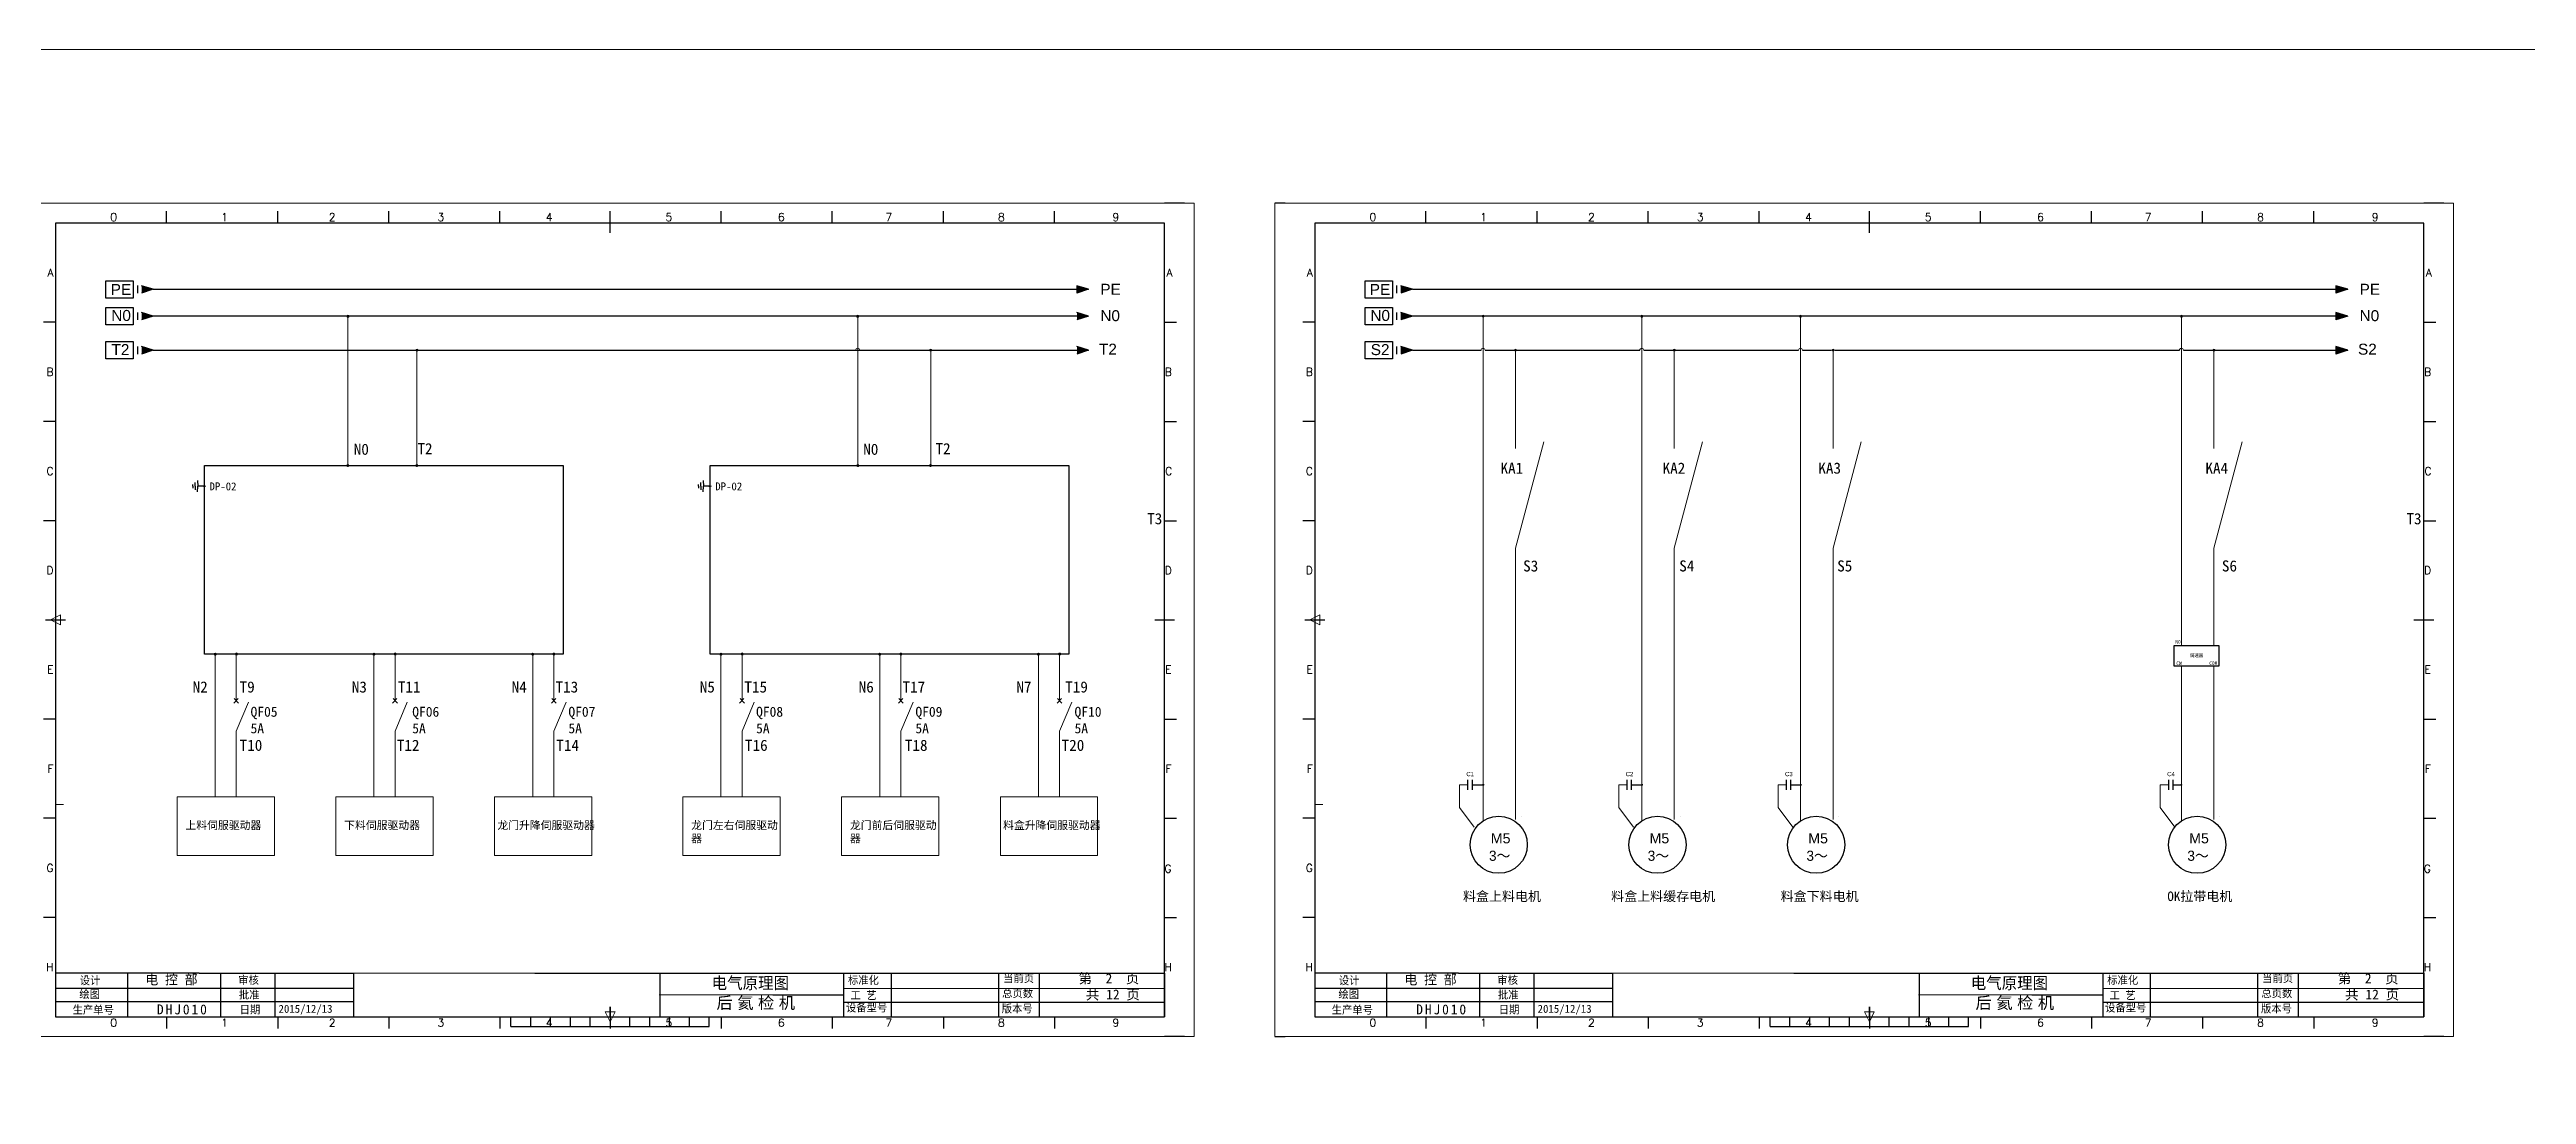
# Model space of a CAD drawing. Extents: x -471 to 3265, y -2399 to 467.
# Drawn here: x 1333 to 2582, y -59 to 467 of the extents above; entities that cross this region are included whole.
import ezdxf
from ezdxf.enums import TextEntityAlignment as Align

# ---------------------------------------------------------------- set-up
doc = ezdxf.new("R2010")
doc.units = 0
doc.header["$MEASUREMENT"] = 0
for name, color, linetype in [('AE_BOR', 1, 'Continuous'), ('MISC', 2, 'Continuous'), ('SYMS', 7, 'Continuous'), ('主图', 7, 'Continuous')]:
    doc.layers.add(name, color=color, linetype=linetype)
doc.layers.add('元件', color=4, linetype='Continuous', lineweight=25)
doc.styles.add('WD', font='romans.shx', dxfattribs={"bigfont": 'gbcbig.shx'})
doc.styles.add('样式 8', font='arial.ttf')

# ---------------------------------------------------------------- blocks, each defined once
blk = doc.blocks.new('gb_a2_a')
for p, q in [((584, 410), (25, 410)), ((25, 410), (25, 10)), ((584, 10), (584, 410)), ((25, 10), (584, 10))]:
    blk.add_line(p, q)
at = {"lineweight": 9, "ltscale": 0.1}
blk.add_line((25, 116.9), (29, 116.9), dxfattribs=at)
at = {"layer": 'AE_BOR', "lineweight": 30}
for p, q in [((10, 420), (4.9, 420)), ((594, 420), (584, 420)), ((4.9, 0), (10, 0)), ((594, 0), (584, 0))]:
    blk.add_line(p, q, dxfattribs=at)
at = {"layer": 'AE_BOR', "color": 1, "lineweight": 15}
for p, q in [((4.9, 420), (598.9, 420)), ((4.9, 0), (4.9, 420)), ((598.9, 420), (598.9, 0)), ((22.5, 210), (27.5, 212.5)), ((27.5, 212.5), (27.5, 207.5)), ((27.5, 207.5), (22.5, 210)), ((304.5, 7.5), (302, 12.5)), ((302, 12.5), (307, 12.5)), ((307, 12.5), (304.5, 7.5)), ((598.9, 0), (4.9, 0))]:
    blk.add_line(p, q, dxfattribs=at)
at = {"layer": 'AE_BOR'}
for p, q in [((81, 410), (81, 416)), ((137, 410), (137, 416)), ((193, 410), (193, 416)), ((249, 410), (249, 416)), ((304.5, 410), (304.5, 416)), ((360.5, 410), (360.5, 416)), ((416.5, 410), (416.5, 416)), ((472.5, 410), (472.5, 416)), ((528.5, 410), (528.5, 416)), ((25, 360), (19, 360)), ((584, 360), (590, 360)), ((25, 310), (19, 310)), ((584, 310), (590, 310)), ((25, 260), (19, 260)), ((584, 260), (590, 260)), ((25, 160), (19, 160)), ((584, 160), (590, 160)), ((25, 110), (19, 110)), ((584, 110), (590, 110)), ((25, 60), (19, 60)), ((584, 60), (590, 60)), ((81, 10), (81, 4)), ((137, 10), (137, 4)), ((193, 10), (193, 4)), ((249, 10), (249, 4)), ((304.5, 10), (304.5, 4)), ((360.5, 10), (360.5, 4)), ((416.5, 10), (416.5, 4)), ((472.5, 10), (472.5, 4)), ((528.5, 10), (528.5, 4))]:
    blk.add_line(p, q, dxfattribs=at)
at = {"layer": 'AE_BOR', "color": 2, "lineweight": 30}
for p, q in [((304.5, 405), (304.5, 415)), ((20, 210), (30, 210)), ((579, 210), (589, 210)), ((304.5, 10), (304.5, 15)), ((304.5, 15), (304.5, 5)), ((254.5, 5), (254.5, 10)), ((254.5, 5), (354.5, 5)), ((264.5, 5), (264.5, 10)), ((274.5, 5), (274.5, 10)), ((284.5, 5), (284.5, 10)), ((294.5, 5), (294.5, 10)), ((304.5, 10), (304.5, 5)), ((314.5, 5), (314.5, 10)), ((324.5, 5), (324.5, 10)), ((334.5, 5), (334.5, 10)), ((344.5, 5), (344.5, 10)), ((354.5, 5), (354.5, 10))]:
    blk.add_line(p, q, dxfattribs=at)
at = {"layer": 'AE_BOR', "style": 'WD'}
for s, p in [('0', (54.3, 411)), ('1', (110.1, 411)), ('2', (164.4, 411)), ('3', (219.2, 411)), ('4', (273.8, 411)), ('5', (334.1, 411)), ('6', (390.8, 411)), ('7', (445, 411)), ('8', (501.7, 411)), ('9', (559.4, 411)), ('0', (54.3, 5)), ('1', (110.1, 5)), ('2', (164.4, 5)), ('3', (219.2, 5)), ('4', (273.8, 5)), ('5', (334.1, 5)), ('6', (390.8, 5)), ('7', (445, 5)), ('8', (501.7, 5)), ('9', (559.4, 5))]:
    blk.add_text(s, height=4, dxfattribs=at).set_placement(p, align=Align.CENTER)
for s, p in [('A', (24, 385)), ('A', (588, 385)), ('B', (24, 335)), ('B', (587.7, 335)), ('C', (24, 285)), ('C', (587.9, 285)), ('D', (24, 235)), ('D', (587.7, 235)), ('E', (24, 185)), ('E', (587.5, 185)), ('F', (24, 135)), ('F', (587.5, 135)), ('F', (587.5, 135)), ('G', (24, 85)), ('G', (587.5, 84.6)), ('H', (24, 35)), ('H', (587.7, 35))]:
    blk.add_text(s, height=4, dxfattribs=at).set_placement(p, align=Align.MIDDLE_RIGHT)
blk = doc.blocks.new('WDDOT')
blk.add_hatch(color=256).paths.add_polyline_path([(0.5, 0, 1), (-0.5, 0, 1)])
blk.add_circle((0, 0), 0.5)

msp = doc.modelspace()

# ---------------------------------------------------------------- hatches: boundary and pattern name
for points in [[(1385.7, 332.8), (1379.9, 334.7), (1379.9, 331)], [(1857.1, 332.8), (1851.3, 334.7), (1851.3, 331)], [(2020.4, 332.8), (2014.5, 334.7), (2014.5, 331)], [(2491.8, 332.8), (2485.9, 334.7), (2485.9, 331)], [(1385.7, 315.7), (1379.9, 317.6), (1379.9, 313.8)], [(1857.1, 315.7), (1851.3, 317.6), (1851.3, 313.8)], [(2020.4, 315.7), (2014.5, 317.6), (2014.5, 313.8)], [(2491.8, 315.7), (2485.9, 317.6), (2485.9, 313.8)]]:
    msp.add_hatch(color=256).paths.add_polyline_path(points)
at = {"lineweight": 0}
h = msp.add_hatch(color=256, dxfattribs=at)
edge = h.paths.add_edge_path()
edge.add_arc((1483.9, 332.8), 0.5, 0, 360)
h = msp.add_hatch(color=256, dxfattribs=at)
edge = h.paths.add_edge_path()
edge.add_arc((1740.8, 332.8), 0.5, 0, 360)
h = msp.add_hatch(color=256, dxfattribs=at)
edge = h.paths.add_edge_path()
edge.add_arc((2056, 332.9), 0.5, 0, 360)
h = msp.add_hatch(color=256, dxfattribs=at)
edge = h.paths.add_edge_path()
edge.add_arc((2136, 332.8), 0.5, 0, 360)
h = msp.add_hatch(color=256, dxfattribs=at)
edge = h.paths.add_edge_path()
edge.add_arc((2216, 332.8), 0.5, 0, 360)
h = msp.add_hatch(color=256, dxfattribs=at)
edge = h.paths.add_edge_path()
edge.add_arc((2408, 332.8), 0.5, 0, 360)
h = msp.add_hatch(color=256, dxfattribs=at)
edge = h.paths.add_edge_path()
edge.add_arc((1518.7, 315.7), 0.5, 0, 360)
h = msp.add_hatch(color=256, dxfattribs=at)
edge = h.paths.add_edge_path()
edge.add_arc((1777.6, 315.7), 0.5, 0, 360)
h = msp.add_hatch(color=256, dxfattribs=at)
edge = h.paths.add_edge_path()
edge.add_arc((2072.4, 315.7), 0.5, 0, 360)
h = msp.add_hatch(color=256, dxfattribs=at)
edge = h.paths.add_edge_path()
edge.add_arc((2152.4, 315.8), 0.5, 0, 360)
h = msp.add_hatch(color=256, dxfattribs=at)
edge = h.paths.add_edge_path()
edge.add_arc((2232.4, 315.7), 0.5, 0, 360)
h = msp.add_hatch(color=256, dxfattribs=at)
edge = h.paths.add_edge_path()
edge.add_arc((2424.4, 315.8), 0.5, 0, 360)
h = msp.add_hatch(color=256)
edge = h.paths.add_edge_path()
edge.add_arc((1483.8, 257.6), 0.786, 270, 630)
h = msp.add_hatch(color=256)
edge = h.paths.add_edge_path()
edge.add_arc((1518.6, 257.6), 0.786, 270, 630)
h = msp.add_hatch(color=256)
edge = h.paths.add_edge_path()
edge.add_arc((1740.9, 257.6), 0.786, 270, 630)
h = msp.add_hatch(color=256)
edge = h.paths.add_edge_path()
edge.add_arc((1777.5, 257.6), 0.786, 270, 630)
h = msp.add_hatch(color=256)
edge = h.paths.add_edge_path()
edge.add_arc((1411.5, 247.2), 0.358, 0, 360)
h = msp.add_hatch(color=256)
edge = h.paths.add_edge_path()
edge.add_arc((1666.4, 247.2), 0.358, 0, 360)
h = msp.add_hatch(color=256)
edge = h.paths.add_edge_path()
edge.add_arc((1417, 162.5), 0.786, 270, 630)
h = msp.add_hatch(color=256)
edge = h.paths.add_edge_path()
edge.add_arc((1427.7, 162.6), 0.786, 270, 630)
h = msp.add_hatch(color=256)
edge = h.paths.add_edge_path()
edge.add_arc((1497, 162.5), 0.786, 270, 630)
h = msp.add_hatch(color=256)
edge = h.paths.add_edge_path()
edge.add_arc((1507.7, 162.6), 0.786, 270, 630)
h = msp.add_hatch(color=256)
edge = h.paths.add_edge_path()
edge.add_arc((1577, 162.5), 0.786, 270, 630)
h = msp.add_hatch(color=256)
edge = h.paths.add_edge_path()
edge.add_arc((1587.7, 162.6), 0.786, 270, 630)
h = msp.add_hatch(color=256)
edge = h.paths.add_edge_path()
edge.add_arc((1671.9, 162.5), 0.786, 270, 630)
h = msp.add_hatch(color=256)
edge = h.paths.add_edge_path()
edge.add_arc((1682.6, 162.6), 0.786, 270, 630)
h = msp.add_hatch(color=256)
edge = h.paths.add_edge_path()
edge.add_arc((1751.9, 162.5), 0.786, 270, 630)
h = msp.add_hatch(color=256)
edge = h.paths.add_edge_path()
edge.add_arc((1762.6, 162.6), 0.786, 270, 630)
h = msp.add_hatch(color=256)
edge = h.paths.add_edge_path()
edge.add_arc((1831.9, 162.5), 0.786, 270, 630)
h = msp.add_hatch(color=256)
edge = h.paths.add_edge_path()
edge.add_arc((1842.6, 162.6), 0.786, 270, 630)
at = {"layer": 'MISC'}
for points in [[(1385.7, 346.4), (1379.9, 348.2), (1379.9, 344.5)], [(1857.1, 346.4), (1851.3, 348.2), (1851.3, 344.5)], [(2020.4, 346.4), (2014.5, 348.2), (2014.5, 344.5)], [(2491.8, 346.4), (2485.9, 348.2), (2485.9, 344.5)]]:
    msp.add_hatch(color=256, dxfattribs=at).paths.add_polyline_path(points)

# ---------------------------------------------------------------- linework, layer by layer
for p, q in [((1377.8, 334.7), (1377.8, 331)), ((1385.7, 332.8), (1379.9, 334.7)), ((1385.7, 332.8), (1379.9, 331)), ((1857.1, 332.8), (1851.3, 334.7)), ((1857.1, 332.8), (1851.3, 331)), ((2012.4, 334.7), (2012.4, 331)), ((2020.4, 332.8), (2014.5, 334.7)), ((2020.4, 332.8), (2014.5, 331)), ((2491.8, 332.8), (2485.9, 334.7)), ((2485.9, 334.7), (2485.9, 331)), ((2491.8, 332.8), (2485.9, 331)), ((1377.8, 317.6), (1377.8, 313.8)), ((1385.7, 315.7), (1379.9, 317.6)), ((1385.7, 315.7), (1379.9, 313.8)), ((1385.7, 315.7), (1483.8, 315.7)), ((1483.8, 315.7), (1739.8, 315.7)), ((1700.2, 315.7), (1857.1, 315.7)), ((1857.1, 315.7), (1851.3, 317.6)), ((1857.1, 315.7), (1851.3, 313.8)), ((2012.4, 317.6), (2012.4, 313.8)), ((2020.4, 315.7), (2014.5, 317.6)), ((2020.4, 315.7), (2014.5, 313.8)), ((2020.4, 315.7), (2055, 315.7)), ((2057, 315.7), (2071.4, 315.7)), ((2071.4, 315.7), (2135, 315.7)), ((2137, 315.7), (2151.4, 315.7)), ((2151.4, 315.7), (2215, 315.7)), ((2217, 315.7), (2231.4, 315.7)), ((2233.4, 315.7), (2407, 315.7)), ((2409, 315.7), (2423.4, 315.7)), ((2423.4, 315.7), (2491.8, 315.7)), ((2491.8, 315.7), (2485.9, 317.6)), ((2485.9, 317.6), (2485.9, 313.8)), ((2491.8, 315.7), (2485.9, 313.8)), ((1408.1, 250.1), (1408.2, 247.2)), ((1663, 250.1), (1663.1, 247.2)), ((1405.7, 247.2), (1405.7, 248.1)), ((1405.7, 247.2), (1405.7, 246.2)), ((1406.8, 247.2), (1406.8, 249)), ((1406.8, 247.2), (1406.8, 245.4)), ((1408.1, 244.3), (1408.2, 247.2)), ((1411.5, 247.2), (1408.2, 247.2)), ((1660.5, 247.2), (1660.5, 248.1)), ((1660.5, 247.2), (1660.5, 246.2)), ((1661.7, 247.2), (1661.7, 249)), ((1661.7, 247.2), (1661.7, 245.4)), ((1663, 244.3), (1663.1, 247.2)), ((1666.4, 247.2), (1663.1, 247.2)), ((1408.9, 1.8), (1336.5, 1.8)), ((1336.5, 1.8), (1336.5, -20.2)), ((1372.8, 1.8), (1372.8, -20.2)), ((1408.9, 1.8), (1486.6, 1.8)), ((1419.6, 1.8), (1419.6, -20.2)), ((1447, 1.8), (1447, -20.2)), ((1486.6, 1.8), (1486.6, -20.2)), ((1578.1, 1.8), (1698, 1.8)), ((1641.1, 1.8), (1641.1, -20.2)), ((1698, 1.8), (1835.5, 1.8)), ((1733.7, 1.8), (1733.7, -20.2)), ((1835.5, 1.8), (1895.5, 1.8)), ((2043.6, 1.8), (1971.2, 1.8)), ((1971.2, 1.8), (1971.2, -20.2)), ((2007.4, 1.8), (2007.4, -20.2)), ((2043.6, 1.8), (2121.2, 1.8)), ((2054.2, 1.8), (2054.2, -20.2)), ((2081.6, 1.8), (2081.6, -20.2)), ((2121.2, 1.8), (2121.2, -20.2)), ((2212.7, 1.8), (2332.6, 1.8)), ((2275.8, 1.8), (2275.8, -20.2)), ((2332.6, 1.8), (2470.2, 1.8)), ((2368.4, 1.8), (2368.4, -20.2)), ((2470.2, 1.8), (2530.2, 1.8)), ((1698, -9.2), (1733.7, -9.2)), ((2332.6, -9.2), (2368.4, -9.2)), ((1336.5, -20.2), (1895.5, -20.2)), ((1971.2, -20.2), (2530.2, -20.2))]:
    msp.add_line(p, q)
at = {"color": 0}
for p, q in [((1857.1, 332.8), (1385.7, 332.8)), ((2491.8, 332.8), (2020.4, 332.8)), ((1811.8, 1.8), (1811.8, -20.2)), ((1895.5, 1.8), (1895.5, -20.2)), ((2446.4, 1.8), (2446.4, -20.2)), ((2530.2, 1.8), (2530.2, -20.2))]:
    msp.add_line(p, q, dxfattribs=at)
at = {"lineweight": 0}
for p, q in [((1483.8, 257.4), (1483.8, 332.8)), ((1740.8, 257.6), (1740.8, 332.8)), ((2056, 333.4), (2056, 78.3)), ((2136, 333.3), (2136, 78.3)), ((2216, 333.3), (2216, 78.3)), ((2408, 332.8), (2408, 166.7)), ((1518.6, 257.9), (1518.6, 315.7)), ((1777.6, 257.6), (1777.6, 315.7)), ((2072.4, 266.1), (2072.4, 315.7)), ((2072.4, 315.2), (2072.4, 315.7)), ((2152.4, 315.3), (2152.4, 315.8)), ((2152.4, 266.1), (2152.4, 315.7)), ((2233.4, 315.7), (2231.4, 315.7)), ((2232.4, 266.1), (2232.4, 315.7)), ((2232.4, 315.2), (2232.4, 315.7)), ((2424.4, 266.1), (2424.4, 316.3)), ((2072.4, 215.9), (2086.6, 269.5)), ((2152.4, 215.9), (2166.6, 269.5)), ((2232.4, 215.9), (2246.6, 269.5)), ((2424.4, 215.9), (2438.6, 269.5)), ((2072.4, 79.2), (2072.4, 215.9)), ((2152.4, 79.2), (2152.4, 215.9)), ((2232.4, 79.2), (2232.4, 215.9)), ((2424.4, 166.7), (2424.4, 215.9)), ((1417, 162.5), (1417, 90.6)), ((1427.6, 162.5), (1427.6, 139.1)), ((1497, 162.5), (1497, 90.6)), ((1507.6, 162.5), (1507.6, 139.1)), ((1577, 162.5), (1577, 90.6)), ((1587.6, 162.5), (1587.6, 139.1)), ((1671.9, 162.5), (1671.9, 90.6)), ((1682.5, 162.5), (1682.5, 139.1)), ((1751.9, 162.5), (1751.9, 90.6)), ((1762.5, 162.5), (1762.5, 139.1)), ((1831.9, 162.5), (1831.9, 90.6)), ((1842.5, 162.5), (1842.5, 139.1)), ((2408, 156.7), (2408, 78.3)), ((2424.4, 79.2), (2424.4, 156.6)), ((1428.6, 140.2), (1426.4, 137.9)), ((1426.6, 140.2), (1428.8, 137.9)), ((1433.8, 138.3), (1427.6, 123.7)), ((1508.6, 140.2), (1506.4, 137.9)), ((1506.6, 140.2), (1508.8, 137.9)), ((1513.8, 138.3), (1507.6, 123.7)), ((1588.6, 140.2), (1586.4, 137.9)), ((1586.6, 140.2), (1588.8, 137.9)), ((1593.8, 138.3), (1587.6, 123.7)), ((1683.5, 140.2), (1681.3, 137.9)), ((1681.5, 140.2), (1683.7, 137.9)), ((1688.7, 138.3), (1682.5, 123.7)), ((1763.5, 140.2), (1761.3, 137.9)), ((1761.5, 140.2), (1763.7, 137.9)), ((1768.7, 138.3), (1762.5, 123.7)), ((1843.5, 140.2), (1841.3, 137.9)), ((1841.5, 140.2), (1843.7, 137.9)), ((1848.7, 138.3), (1842.5, 123.7)), ((1427.6, 123.7), (1427.6, 90.6)), ((1507.6, 123.7), (1507.6, 90.6)), ((1587.6, 123.7), (1587.6, 90.6)), ((1682.5, 123.7), (1682.5, 90.6)), ((1762.5, 123.7), (1762.5, 90.6)), ((1842.5, 123.7), (1842.5, 90.6)), ((2048.5, 96.6), (2044.1, 96.6)), ((2044.1, 96.6), (2044.1, 85.3)), ((2128.8, 96.6), (2124.4, 96.6)), ((2124.4, 96.6), (2124.4, 85.3)), ((2209.1, 96.6), (2204.7, 96.6)), ((2204.7, 96.6), (2204.7, 85.3)), ((2401.7, 96.6), (2397.3, 96.6)), ((2397.3, 96.6), (2397.3, 85.3)), ((2044.1, 85.3), (2051.5, 75.4)), ((2124.4, 85.3), (2131.8, 75.4)), ((2204.7, 85.3), (2212.1, 75.4)), ((2397.3, 85.3), (2404.7, 75.4))]:
    msp.add_line(p, q, dxfattribs=at)
at = {"ltscale": 2}
for p, q in [((2075.3, 80.8), (2075.3, 80.8)), ((2155.3, 80.8), (2155.3, 80.8)), ((2235.3, 80.8), (2235.3, 80.8)), ((2427.4, 80.8), (2427.4, 80.8))]:
    msp.add_line(p, q, dxfattribs=at)
at = {"lineweight": 9, "ltscale": 0.1}
for p, q in [((1486.6, 1.8), (1578.1, 1.8)), ((2121.2, 1.8), (2212.7, 1.8)), ((1640.7, -9.2), (1698, -9.2)), ((2275.4, -9.2), (2332.6, -9.2))]:
    msp.add_line(p, q, dxfattribs=at)
at = {"color": 0, "ltscale": 2}
for p, q in [((1757.6, 1.8), (1757.6, -20.2)), ((1832.2, 1.8), (1832.2, -20.2)), ((2392.3, 1.8), (2392.3, -20.2)), ((2466.9, 1.8), (2466.9, -20.2)), ((1336.5, -5.8), (1486.6, -5.8)), ((1733.8, -5.9), (1895.5, -5.8)), ((1971.2, -5.8), (2121.2, -5.8)), ((2368.5, -5.9), (2530.2, -5.8)), ((1336.5, -12.5), (1486.6, -12.5)), ((1733.7, -12.9), (1895.5, -12.9)), ((1971.2, -12.5), (2121.2, -12.5)), ((2368.4, -12.9), (2530.2, -12.9))]:
    msp.add_line(p, q, dxfattribs=at)
at = {"lineweight": 0}
for points in [[(-466.3, 467.2), (3264.7, 467.2), (3259.8, -2399.4), (-471.2, -2399.4)], [(1397.8, 90.6), (1446.8, 90.6), (1446.8, 61), (1397.8, 61)], [(1477.8, 90.6), (1526.8, 90.6), (1526.8, 61), (1477.8, 61)], [(1557.8, 90.6), (1606.8, 90.6), (1606.8, 61), (1557.8, 61)], [(1652.7, 90.6), (1701.7, 90.6), (1701.7, 61), (1652.7, 61)], [(1732.7, 90.6), (1781.7, 90.6), (1781.7, 61), (1732.7, 61)], [(1812.7, 90.6), (1861.7, 90.6), (1861.7, 61), (1812.7, 61)]]:
    msp.add_lwpolyline(points, close=True, dxfattribs=at)
at = {"color": 1, "lineweight": -3}
for points in [[(1361.9, 350.7), (1375.7, 350.7), (1375.7, 342), (1361.9, 342)], [(1996.5, 350.7), (2010.4, 350.7), (2010.4, 342), (1996.5, 342)], [(1361.9, 337.2), (1375.7, 337.2), (1375.7, 328.5), (1361.9, 328.5)], [(1996.5, 337.2), (2010.4, 337.2), (2010.4, 328.5), (1996.5, 328.5)], [(1361.9, 320.1), (1375.7, 320.1), (1375.7, 311.4), (1361.9, 311.4)], [(1996.5, 320.1), (2010.4, 320.1), (2010.4, 311.4), (1996.5, 311.4)]]:
    msp.add_lwpolyline(points, close=True, dxfattribs=at)
at = {"lineweight": -3}
for points in [[(1592.3, 257.6), (1592.3, 162.5), (1411.5, 162.5), (1411.5, 257.6)], [(1847.2, 257.6), (1847.2, 162.5), (1666.4, 162.5), (1666.4, 257.6)]]:
    msp.add_lwpolyline(points, close=True, dxfattribs=at)
at = {"color": 0, "lineweight": -2}
msp.add_lwpolyline([(2404.2, 166.7), (2404.2, 156.6), (2427, 156.6), (2427, 166.7)], close=True, dxfattribs=at)
at = {"const_width": 0.526}
for points in [[(2056.4, 96.7, -1), (2055.8, 96.7, -1)], [(2136.4, 96.7, -1), (2135.9, 96.7, -1)], [(2216.4, 96.7, -1), (2215.9, 96.7, -1)], [(2408.2, 96.7, -1), (2407.7, 96.7, -1)]]:
    msp.add_lwpolyline(points, format="xyb", close=True, dxfattribs=at)
at = {"lineweight": 0}
for centre in [(1483.9, 332.8), (1740.8, 332.8), (2056, 332.9), (2136, 332.8), (2216, 332.8), (2408, 332.8), (1518.7, 315.7), (1777.6, 315.7), (2072.4, 315.7), (2152.4, 315.8), (2232.4, 315.7), (2424.4, 315.8)]:
    msp.add_circle(centre, 0.5, dxfattribs=at)
for centre, radius in [((1411.5, 247.2), 0.358), ((1666.4, 247.2), 0.358), ((2063.9, 66.5), 14.4), ((2143.9, 66.5), 14.4), ((2223.9, 66.5), 14.4), ((2415.9, 66.5), 14.4)]:
    msp.add_circle(centre, radius)
for centre, start in [((1740.8, 315.7), 360), ((2056, 315.7), 0), ((2136, 315.7), 0), ((2216, 315.7), 0), ((2408, 315.7), 0)]:
    msp.add_arc(centre, 1, start, 180, dxfattribs=at)
at = {"layer": 'MISC'}
for p, q in [((1377.8, 348.3), (1377.8, 344.5)), ((1385.7, 346.4), (1379.9, 348.2)), ((1385.7, 346.4), (1379.9, 344.5)), ((1385.7, 346.4), (1857.1, 346.4)), ((1857.1, 346.4), (1851.3, 348.2)), ((1851.3, 348.2), (1851.3, 344.5)), ((1857.1, 346.4), (1851.3, 344.5)), ((2012.4, 348.3), (2012.4, 344.5)), ((2020.4, 346.4), (2014.5, 348.2)), ((2020.4, 346.4), (2014.5, 344.5)), ((2020.4, 346.4), (2491.8, 346.4)), ((2491.8, 346.4), (2485.9, 348.2)), ((2485.9, 348.2), (2485.9, 344.5)), ((2491.8, 346.4), (2485.9, 344.5)), ((1411.5, 247), (1411.5, 247)), ((1666.4, 247), (1666.4, 247))]:
    msp.add_line(p, q, dxfattribs=at)
at = {"layer": '主图'}
for p, q in [((2048.4, 94.1), (2048.4, 99.2)), ((2050.6, 94.1), (2050.6, 99.2)), ((2050.6, 96.7), (2055.8, 96.7)), ((2128.7, 94.1), (2128.7, 99.2)), ((2130.9, 94.1), (2130.9, 99.2)), ((2130.9, 96.7), (2136, 96.7)), ((2209, 94.1), (2209, 99.2)), ((2211.2, 94.1), (2211.2, 99.2)), ((2211.2, 96.7), (2216, 96.7)), ((2401.6, 94.1), (2401.6, 99.2)), ((2403.8, 94.1), (2403.8, 99.2)), ((2403.8, 96.7), (2408, 96.7))]:
    msp.add_line(p, q, dxfattribs=at)

# ---------------------------------------------------------------- block references
for p in [(1311.5, -30.2), (1946.2, -30.2)]:
    msp.add_blockref('gb_a2_a', p)
at = {"layer": 'SYMS', "lineweight": -3, "xscale": 0.4549999999999272, "yscale": 0.4549999999999272, "zscale": 0.455, "rotation": 270}
for p in [(1411.5, 247.2), (1411.5, 247.2), (1666.4, 247.2), (1666.4, 247.2)]:
    msp.add_blockref('WDDOT', p, dxfattribs=at)

# ---------------------------------------------------------------- texts
at = {"attachment_point": 1, "style": '样式 8'}
for s, insert, char_height, width in [('N0', (1364.6, 336), 5.54, 9.933), ('N0', (1863.1, 335.9), 5.54, 9.933), ('N0', (1999.2, 336), 5.54, 9.933), ('N0', (2497.8, 335.9), 5.54, 9.933), ('T2', (1364.7, 318.8), 5.54, 9.933), ('T2', (1862.4, 319), 5.54, 30.549), ('S2', (1999.4, 318.8), 5.54, 9.933), ('S2', (2497, 319), 5.54, 30.549), ('{\\fAIGDT|b0|i0|c2|p2;\\C2;3\\fSimSun|b0|i0|c134|p2;～}', (2059, 63.5), 5.12, 19.757), ('{\\C2;M5}', (2059.9, 72.3), 5.12, 17.486), ('{\\fAIGDT|b0|i0|c2|p2;\\C2;3\\fSimSun|b0|i0|c134|p2;～}', (2139, 63.5), 5.12, 19.757), ('{\\C2;M5}', (2139.9, 72.3), 5.12, 17.486), ('{\\fAIGDT|b0|i0|c2|p2;\\C2;3\\fSimSun|b0|i0|c134|p2;～}', (2219, 63.5), 5.12, 19.757), ('{\\C2;M5}', (2219.9, 72.3), 5.12, 17.486), ('{\\fAIGDT|b0|i0|c2|p2;\\C2;3\\fSimSun|b0|i0|c134|p2;～}', (2411, 63.5), 5.12, 19.757), ('{\\C2;M5}', (2411.9, 72.3), 5.12, 17.486)]:
    msp.add_mtext(s, dxfattribs=dict(at, insert=insert, char_height=char_height, width=width))
at = {"attachment_point": 1}
for s, insert, char_height, width in [('N0', (1486.8, 268.6), 5.6, 10.034), ('T2', (1518.9, 268.9), 5.6, 10.034), ('N0', (1743.6, 268.6), 5.6, 10.034), ('T2', (1780, 268.9), 5.6, 10.034), ('{\\fSimSun|b0|i0|c134|p2;KA1}', (2064.8, 259.1), 5.6, 10.034), ('{\\fSimSun|b0|i0|c134|p2;KA2}', (2146.5, 259.1), 5.6, 10.034), ('{\\fSimSun|b0|i0|c134|p2;KA3}', (2225, 259.1), 5.6, 10.034), ('{\\fSimSun|b0|i0|c134|p2;KA4}', (2420.1, 259.1), 5.6, 10.034), ('{\\fFangSong|b0|i0|c134|p49;DP-02}', (1414.1, 249.1), 4, 12.785), ('{\\fFangSong|b0|i0|c134|p49;DP-02}', (1669, 249.1), 4, 12.785), ('T3', (1886.7, 233.6), 5.6, 10.034), ('T3', (2521.4, 233.6), 5.6, 10.034), ('S3', (2076.2, 209.8), 5.6, 10.034), ('S4', (2154.9, 209.8), 5.6, 10.034), ('S5', (2234.5, 209.8), 5.6, 10.034), ('S6', (2428.4, 209.8), 5.6, 10.034), ('N2', (1405.6, 148.8), 5.6, 10.034), ('T9', (1429.3, 148.8), 5.6, 10.034), ('N3', (1485.8, 148.8), 5.6, 10.034), ('T11', (1509, 148.8), 5.6, 10.034), ('N4', (1566.4, 148.8), 5.6, 10.034), ('T13', (1588.5, 148.8), 5.6, 10.034), ('N5', (1661.2, 148.8), 5.6, 10.034), ('T15', (1683.7, 148.8), 5.6, 10.034), ('N6', (1741.3, 148.8), 5.6, 10.034), ('T17', (1763.4, 148.8), 5.6, 10.034), ('N7', (1820.8, 148.8), 5.6, 10.034), ('T19', (1845.4, 148.8), 5.6, 10.034), ('QF05\\P5A', (1434.8, 136), 5, 19.103), ('QF06\\P5A', (1516.3, 136), 5, 19.103), ('QF07\\P5A', (1595, 136), 5, 19.103), ('QF08\\P5A', (1689.6, 136), 5, 19.103), ('QF09\\P5A', (1769.9, 136), 5, 19.103), ('QF10\\P5A', (1850.1, 136), 5, 19.103), ('T10', (1429.3, 119.4), 5.6, 10.034), ('T12', (1508.5, 119.4), 5.6, 10.034), ('T14', (1588.9, 119.4), 5.6, 10.034), ('T16', (1684, 119.4), 5.6, 10.034), ('T18', (1764.6, 119.4), 5.6, 10.034), ('T20', (1843.6, 119.4), 5.6, 10.034), ('{\\fArial|b0|i0|c0|p32;C1}', (2047.6, 103.2), 2.16, 3.403), ('{\\fArial|b0|i0|c0|p32;C2}', (2127.9, 103.2), 2.16, 3.403), ('{\\fArial|b0|i0|c0|p32;C3}', (2208.2, 103.2), 2.16, 3.403), ('{\\fArial|b0|i0|c0|p32;C4}', (2400.8, 103.2), 2.16, 3.403), ('{\\fSimSun|b0|i0|c134|p2;第  }2  {\\fSimSun|b0|i0|c134|p2;页}', (1852.1, 1.6), 5, 38.164), ('{\\fSimSun|b0|i0|c134|p2;第  }2  {\\fSimSun|b0|i0|c134|p2;页}', (2486.8, 1.6), 5, 38.164), ('{\\fSimSun|b0|i0|c134|p2;共 }12 {\\fSimSun|b0|i0|c134|p2;页}', (1855.8, -6.5), 5, 40.492), ('{\\fSimSun|b0|i0|c134|p2;共 }12 {\\fSimSun|b0|i0|c134|p2;页}', (2490.5, -6.5), 5, 40.492), ('{\\fNSimSun|b0|i0|c134|p49;\\T1.28;DHJ010}', (1387.6, -14), 5, 40.492), ('{\\fNSimSun|b0|i0|c134|p49;\\T1.28;DHJ010}', (2022.3, -14), 5, 40.492)]:
    msp.add_mtext(s, dxfattribs=dict(at, insert=insert, char_height=char_height, width=width))
at = {"color": 0, "lineweight": -2, "insert": (2412.2, 162.7), "char_height": 1.62, "width": 7.064, "attachment_point": 1}
msp.add_mtext('{调速器}', dxfattribs=at)
at = {"lineweight": 0, "attachment_point": 1}
for s, insert, char_height, width in [('{\\fSimSun|b0|i0|c134|p2;上料伺服驱动器}', (1402, 78.3), 4, 43.637), ('{\\fSimSun|b0|i0|c134|p2;下料伺服驱动器}', (1482, 78.3), 4, 43.637), ('{\\fSimSun|b0|i0|c134|p2;龙门升降伺服驱动器}', (1559.2, 78.3), 4, 47.798), ('{\\fSimSun|b0|i0|c134|p2;龙门左右伺服驱动器}', (1656.9, 78.3), 4, 43.637), ('{\\fSimSun|b0|i0|c134|p2;龙门前后伺服驱动器}', (1736.9, 78.3), 4, 43.637), ('{\\fSimSun|b0|i0|c134|p2;料盒升降伺服驱动器}', (1814.1, 78.3), 4, 47.798), ('{\\fSimSun|b0|i0|c134|p2;料盒上料电机}', (2045.9, 42.9), 4.8, 53.461), ('{\\fSimSun|b0|i0|c134|p2;料盒上料缓存电机}', (2120.6, 42.9), 4.8, 57.113), ('{\\fSimSun|b0|i0|c134|p2;料盒下料电机}', (2206, 42.9), 4.8, 57.113), ('{\\fSimSun|b0|i0|c134|p2;OK拉带电机}', (2400.9, 42.9), 4.8, 57.113)]:
    msp.add_mtext(s, dxfattribs=dict(at, insert=insert, char_height=char_height, width=width))
at = {"color": 0, "ltscale": 2, "attachment_point": 1}
for s, insert, char_height, width in [('设计', (1348.7, 0.1), 4, 19.345), ('电 控 部', (1381.8, 1.1), 5, 34.831), ('审核', (1428.6, 0.3), 4, 25.507), ('电气原理图', (1667.2, -0.2), 6, 43.913), ('标准化', (1735.9, 0.3), 4, 23.34), ('当前页', (1814.1, 1.2), 4, 19.345), ('设计', (1983.3, 0.1), 4, 19.345), ('电 控 部', (2016.4, 1.1), 5, 34.831), ('审核', (2063.2, 0.3), 4, 25.507), ('电气原理图', (2301.8, -0.2), 6, 43.913), ('标准化', (2370.6, 0.3), 4, 23.34), ('当前页', (2448.7, 1.2), 4, 19.345), ('{\\C256;绘图}', (1348.5, -6.8), 4, 19.345), ('批准', (1428.9, -7.1), 4, 25.507), ('{\\fNSimSun|b0|i0|c134|p49;\\T1.28;\\C256;后氦检机}', (1669.6, -10.2), 6, 43.913), ('工 艺', (1737.2, -7.4), 4, 19.345), ('总页数', (1813.6, -6.4), 4, 19.345), ('{\\C256;绘图}', (1983.1, -6.8), 4, 19.345), ('批准', (2063.5, -7.1), 4, 25.507), ('{\\fNSimSun|b0|i0|c134|p49;\\T1.28;\\C256;后氦检机}', (2304.2, -10.2), 6, 43.913), ('工 艺', (2371.8, -7.4), 4, 19.345), ('总页数', (2448.3, -6.4), 4, 19.345), ('生产单号', (1345.1, -14.7), 4, 25.153), ('日期', (1429.3, -14.6), 4, 25.507), ('2015/12/13', (1448.9, -14.2), 4, 25.507), ('设备型号', (1734.9, -13.6), 4, 31.672), ('版本号', (1813.4, -14.1), 4, 19.345), ('生产单号', (1979.7, -14.7), 4, 25.153), ('日期', (2063.9, -14.6), 4, 25.507), ('2015/12/13', (2083.5, -14.2), 4, 25.507), ('设备型号', (2369.5, -13.6), 4, 31.672), ('版本号', (2448.1, -14.1), 4, 19.345)]:
    msp.add_mtext(s, dxfattribs=dict(at, insert=insert, char_height=char_height, width=width))
at = {"layer": 'MISC', "char_height": 5.54, "width": 9.933, "attachment_point": 1, "style": '样式 8'}
for insert in [(1364.3, 349.1), (1863.1, 349.2), (1998.9, 349.1), (2497.8, 349.2)]:
    msp.add_mtext('PE', dxfattribs=dict(at, insert=insert))
at = {"layer": '元件', "color": 0}
for s, p in [('N0', (2404.9, 167.9)), ('CW', (2405.4, 157.1)), ('COM', (2422, 157.1))]:
    msp.add_text(s, height=1.75, dxfattribs=at).set_placement(p)

doc.saveas('drawing.dxf')
